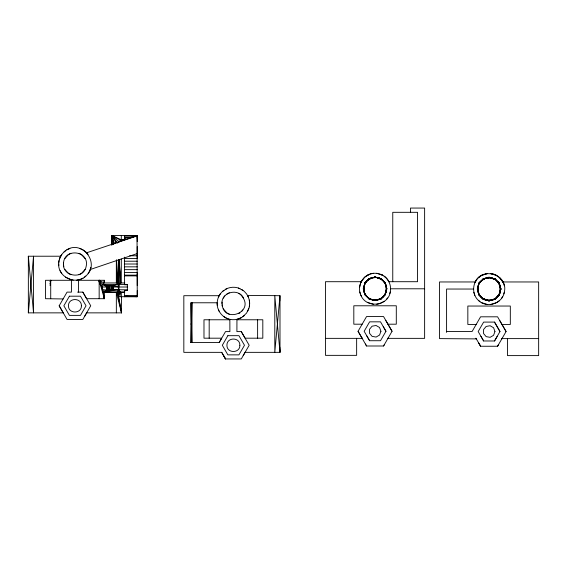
<?xml version="1.0" encoding="UTF-8"?>
<svg xmlns="http://www.w3.org/2000/svg" width="567" height="567" viewBox="0 0 567 567"><rect width="100%" height="100%" fill="white"/><g stroke="black" fill="none" stroke-linecap="round" stroke-linejoin="round"><path stroke-width="0.85" d="M137.023 235.553L137.257 296.704L118.602 296.704L118.623 259.736L118.602 296.704L121.544 312.864L86.631 312.864L84.738 316.159M137.257 258.722L137.257 246.624M137.257 273.535L137.257 285.633M137.257 296.704L137.257 290.595M191.093 342.617L191.859 302.785M106.929 289.772L107.021 285.414L107.149 289.772M113.556 289.772L113.648 285.414M107.936 289.772L108.035 285.414M112.521 289.772L112.62 285.414M118.517 259.75L117.922 284.464L118.46 287.008L118.602 296.704L120.006 291.885L118.985 289.772L118.765 287.008L119.41 284.464L118.701 259.75M109.048 289.772L109.155 285.414M111.387 289.772L111.501 285.414L111.656 289.772M137.228 238.26L137.257 237.268M28.619 304.897L28.35 312.864L63.256 312.864L59.166 305.783L67.055 292.118L71.435 292.118L71.407 279.815L65.425 277.107M279.815 301.013L279.992 295.705L247.425 295.393C250.366 300.234 250.387 306.754 247.425 311.588M99.161 298.703L99.161 280.289L102.783 284.464L107.34 285.754L113.365 285.754L117.922 284.464L116.823 282.954L103.874 282.954L99.161 280.289L103.279 291.885L113.45 289.772L118.276 289.772L117.426 291.885L118.602 296.704L118.985 289.772L127.348 289.772M113.45 289.772L113.641 285.251M124.513 296.265L137.257 296.265L137.023 296.704L126.136 296.265L124.591 296.704M50.137 281.707L50.725 280.289L50.222 285.548L50.725 280.289L50.123 281.679M209.18 319.774L209.18 338.187M58.833 265.696C58.096 260.076 60.754 254.115 65.425 250.898M84.469 277.107C102.606 264.243 80.656 236.715 64.043 251.897M217.289 305.181C216.551 299.56 219.238 293.621 223.873 290.389M359.648 287.171L360.321 284.003M389.791 293.578C391.995 287.412 389.55 279.956 384.164 276.257L384.823 276.731M479.973 301.58C471.142 295.839 471.687 281.338 480.632 276.03M503.815 293.834C510.343 275.512 482.262 265.136 474.848 282.706M58.833 262.315L59.011 260.622M249.331 306.875L249.508 305.181M386.425 287.398L385.241 282.912L380.932 278.61L375.056 277.036L369.181 278.61L364.872 282.912L363.305 288.787L364.872 294.663L369.181 298.972L375.056 300.545L381.492 298.114L385.241 294.663L386.814 288.787L385.241 282.912L380.932 278.61L375.056 277.036L369.181 278.61L364.872 282.912L363.83 289.609L364.716 283.514M386.382 288.787L385.425 293.947L386.382 288.787L385.397 283.514L386.814 288.787L385.241 294.663L380.932 298.972L375.056 300.545L369.181 298.972L364.872 294.663L363.305 288.787L364.716 284.329M478.619 293.862L477.747 289.042L478.895 283.167L483.204 278.865L489.08 277.291L494.956 278.865L499.258 283.167L500.838 289.042L499.258 294.925L494.956 299.227L489.08 300.801L484.005 299.44M486.663 300.12C484.395 300.971 476.067 292.012 483.204 299.227L489.08 300.801L494.367 299.348L489.08 300.801L483.204 299.227L478.895 294.925L477.676 289.042L478.895 283.167L483.204 278.865L489.08 277.291L494.956 278.865L499.258 283.167L500.838 289.042L499.456 294.202L500.406 289.042L499.492 294.067L500.392 290.843M500.122 291.417L500.377 289.29M386.219 290.148L386.099 291.162M63.476 264.002C63.433 247.403 90.139 250.387 86.085 266.752C83.42 280.211 61.151 276.405 63.639 262.634M240.947 294.968C256.964 312.481 221.385 325.182 222.094 302.119M363.922 287.193L364.014 286.413M477.946 287.448L478.038 286.668M221.924 303.487C221.385 291.934 238.679 287.76 243.555 298.157M384.036 281.707C381.69 279.028 378.409 277.837 375.056 277.036L369.358 278.914L364.872 282.912L363.66 288.787L364.779 294.316M363.971 286.753L363.787 289.276M386.283 289.609L386.283 287.972C386.63 289.921 385.447 283.344 386.814 288.787L386.283 289.609L386.46 288.787C386.439 282.04 379.72 276.186 373.015 277.71L375.056 277.036L375.793 277.547L372.363 277.865M477.804 288.56L477.995 291.084L477.322 289.042L478.895 283.167L481.617 280.622M499.385 283.649L500.838 289.042L500.307 289.865L499.421 283.769M478.038 291.417L477.775 289.29L477.846 289.865C477.053 283.365 482.815 277.865 489.08 277.291L489.817 277.802L486.387 278.121L487.372 277.88M50.725 280.289L50.179 283.776L50.725 280.289L50.725 298.703M477.804 289.524L477.995 287.008M77.559 280.289L104.356 280.289L102.237 287.008L104.356 298.703L86.631 298.703L82.832 292.118L77.573 292.118M382.151 297.739C383.965 298.908 388.225 284.145 385.241 294.663L380.932 298.972C376.594 300.659 371.038 300.68 367.593 297.207M477.697 287.653L478.895 283.167L478.435 285.378L478.739 284.584M478.803 294.564L482.645 298.37L489.08 300.801L494.956 299.227L499.258 294.925L500.108 291.75L499.492 294.067M500.307 289.865L500.307 288.227L500.838 289.042L500.158 291.084M107.34 285.754L107.071 289.595M385.39 283.649L386.056 286.08L385.241 282.912L384.476 282.635L385.057 283.472L385.241 282.912L385.021 283.422L383.54 281.275L384.008 281.955M477.662 290.283L478.895 294.925L482.446 298.469M363.645 290.028L364.872 294.663L368.621 298.114L373.44 300.113M368.819 298.221C372.406 300.638 376.991 300.382 380.932 298.972L381.293 298.221M491.121 300.127L494.956 299.227L499.08 294.351L499.258 294.925L495.714 298.476M499.258 294.925L500.08 291.757L498.322 295.457L499.045 294.408L499.258 294.925L499.718 292.707M364.418 285.123L366.573 281.275L370.194 278.638L368.819 279.361M383.54 296.3L385.021 294.16L385.241 294.663L384.008 295.627L385.021 294.16L385.241 294.663L385.695 292.452M495.317 279.616L490.448 277.802L495.515 279.722L499.073 283.727L499.258 283.167L494.956 278.865L490.448 277.802L485.061 278.447L480.596 281.53L479.044 283.784L478.895 283.167M498.953 294.748L495.515 298.37L493.099 299.638L495.119 298.575M478.08 286.335L477.322 289.042L478.895 294.925L479.072 294.351L483.204 299.227L488.804 300.73L487.457 300.368M390.294 292.026C387.977 306.393 366.076 308.703 360.825 295.131C357.182 287.327 361.363 277.15 369.5 274.308L364.631 277.213L360.825 282.451L361.852 280.672M504.318 292.281C502.348 303.678 486.925 308.604 478.654 300.623M59.542 258.999L60.74 256.22L28.35 256.22L28.35 312.864L33.545 256.22L33.545 312.864L28.35 256.22L28.619 264.179M90.876 267.39L89.82 270.629L88.119 273.577M248.8 308.498L246.574 313.062L242.917 316.599M90.351 269.013L90.174 269.545L137.257 253.541M370.194 278.638L369.181 278.61L366.076 281.707L366.573 281.275L365.028 283.528L365.183 283.089L364.057 286.08M384.929 294.493L385.057 294.096L384.313 295.18M479.207 283.344L479.072 283.741L480.596 281.53L479.058 283.755M498.492 282.89L499.045 283.677L499.258 283.167L497.564 281.53L498.953 283.344L499.08 283.741L498.492 282.89L500.81 288.972M137.023 296.704L137.228 296.265M483.204 299.227L482.843 298.476M387.807 338.641L388.204 337.939M501.823 338.896L502.227 338.194M243.186 355.644L245.086 352.348L279.992 352.348L279.992 295.705L274.797 352.348L274.797 295.705L279.992 352.348L279.815 347.039M383.554 345.998L392.052 331.277L383.554 316.556L366.558 316.556L358.06 331.277L366.558 345.998L383.554 345.998L384.362 344.594M475.876 280.927L476.478 279.885L475.274 281.962L439.51 281.962L439.51 338.612L476.337 338.896L475.926 338.194L480.582 346.253L497.578 346.253L506.076 331.532L499.782 320.631M497.578 346.253L498.386 344.849M60.067 257.383L61.768 254.434M218.522 296.867L220.223 293.919M190.909 342.44L219.252 342.44L225.51 331.603L229.89 331.603L229.855 319.299M219.252 342.44L221.711 338.187L203.985 338.187L203.985 319.774L229.911 319.774M383.235 326.557L385.957 331.277L380.507 340.724L369.606 340.724L366.877 336.004M501.682 298.199L502.497 296.789M480.901 336.259L483.63 340.98L494.53 340.98L497.259 336.259M494.53 340.98L499.981 331.532L494.53 322.091L483.63 322.091L478.172 331.532L483.63 340.98M60.4 256.794L60.74 256.22M63.114 298.951L45.53 298.703L45.53 280.289L71.456 280.289M219.365 295.393L219.705 294.812M498.322 295.457L499.08 294.351L497.599 296.584M365.091 283.422L364.872 282.912L365.056 283.486L365.835 282.352M381.492 298.114L379.075 299.383L380.932 298.972L376.424 300.035L380.932 298.972L382.512 297.207M494.956 299.227L495.515 298.37L494.105 299.107L494.956 299.227L494.148 299.085M366.076 281.707L369.181 278.61M482.843 279.616L485.061 278.447L483.204 278.865L482.645 279.722L484.537 278.73M499.109 294.308L498.804 294.755L499.045 294.408M365.056 283.486L366.105 281.955M479.661 282.89L480.129 282.21M224.808 295.882L223.235 298.157M241.981 311.099L242.768 309.958M64.787 258.672L68.43 254.562L70.875 253.279M85.107 269.339L81.464 273.45L79.011 274.733M364.035 291.53L363.731 288.787M478.059 291.785L477.747 289.042M118.872 259.665L120.714 282.954L119.41 284.464L127.348 284.464L127.348 290.595M386.566 299.156L387.658 297.944M381.102 298.32L379.918 298.944L380.705 298.525M484.976 278.496L483.034 279.517L485.061 278.447L483.523 279.255M500.349 289.524L500.838 289.042L500.158 287.008L500.356 288.638L500.307 288.227M478.654 277.469L482.035 275.222L487.45 273.549L485.855 273.889M499.506 300.623L496.869 302.537L490.703 304.536M58.656 264.002C58.089 277.532 76.184 285.527 85.844 276.108M222.498 291.388L226.807 288.695M223.604 355.644L225.51 358.939L241.287 358.939L249.175 345.268L241.287 331.603L236.907 331.603L236.942 319.299L241.542 317.598L244.292 315.599M384.164 301.325L379.869 303.607L376.686 304.281M375.056 277.036L374.319 277.547L375.63 277.547L375.056 277.036L374.482 277.547M121.544 296.704L121.544 312.864L117.426 291.885L116.341 292.565L104.356 292.565L103.279 291.885L107.248 289.772L106.936 285.251M379.075 299.383L380.932 298.972M483.375 279.17L484.211 278.893L483.204 278.865M369.358 278.914L371.038 278.191L368.621 279.467M494.729 298.781L494.105 299.107M229.33 292.763L226.878 294.046M238.693 313.572L239.912 312.934M369.011 279.262L371.038 278.191L369.5 278.999M370.024 278.73L370.513 278.475M494.828 298.731L495.317 298.476M117.426 291.885L103.279 291.885L118.276 289.772L107.34 289.978L103.279 291.885L104.356 298.703L104.356 292.565M482.779 274.889L483.516 274.563L481.291 275.555M66.8 249.898L69.911 248.516M79.975 279.496L83.087 278.106M225.255 289.383C229.706 286.923 235.355 286.448 239.983 288.695M241.542 317.598C236.106 320.695 228.862 320.426 223.873 316.599M367.267 275.3C374.624 270.898 385.177 273.911 388.856 281.707L417.546 281.707L417.546 212.313L392.761 212.313L392.761 281.707M370.903 299.433L374.376 300.319M137.257 235.879L86.716 252.74L86.985 253.165M111.99 244.143L137.257 235.553L137.257 241.662M137.257 235.992C134.145 236.482 128.624 238.353 124.513 237.268L126.356 239.26L124.513 239.26M377.098 299.872L375.056 300.545L373.688 300.035M487.032 277.965L489.08 277.291L489.654 277.802M374.482 300.035L375.056 300.545L374.319 300.035L375.63 300.035M487.032 300.127L483.431 298.781L487.712 300.29L489.654 300.29M488.506 277.802L489.08 277.646L488.343 277.802M491.773 299.964L488.343 300.29L489.08 300.801L488.506 300.29M486.387 299.964L490.448 300.29L494.204 299.404M490.448 300.29L493.226 299.688M76.651 280.204L78.487 279.815L78.487 292.118M371.832 273.634L373.426 273.294L370.244 273.974M369.769 278.482L370.953 278.241M375.056 300.191L375.793 300.035M489.08 300.446L489.817 300.29M494.048 278.95L493.517 278.673L494.956 278.865L493.184 278.496L494.956 278.865L495.119 279.517L493.099 278.447M124.513 239.791L121.288 239.791L111.77 235.553L111.805 245.022L111.77 235.553L137.257 235.553M124.513 235.992L135.967 235.992M124.513 237.268L132.21 237.268M123.847 240.039L120.346 240.039L111.77 235.553L113.485 244.051M129.616 255.781L137.257 255.781M124.513 258.46L137.257 258.46M124.513 261.21L137.257 261.21M124.513 264.009L137.257 264.009M124.513 266.837L137.257 266.837M124.513 269.651L137.257 269.651M124.513 272.436L137.257 272.436M124.513 275.151L137.257 275.151M124.513 275.881L137.257 275.881M361.257 281.707L325.486 281.707L325.486 355.353L356.643 355.353L356.643 338.357M120.714 282.954L124.86 282.954M127.348 284.762L124.513 284.762L124.513 257.12M118.765 287.008L127.348 287.008M363.66 288.787L363.971 290.828M386.46 288.787L386.325 288.305M390.635 288.787L424.626 288.787M473.502 289.042L446.59 289.042L446.59 332.418M477.676 289.042L479.207 294.748L480.596 296.555L479.044 294.308L477.712 290.453M500.484 289.042L500.236 287.618M102.429 289.772L107.34 289.978M127.348 290.502L124.513 290.502L124.513 296.704M120.006 291.885L121.288 292.565L121.288 296.704L120.006 291.885L124.903 291.885M121.288 292.565L124.513 292.565M124.513 295.705L137.257 295.705M219.188 295.705L183.828 295.705L183.828 352.348L221.711 352.348L225.51 358.939L221.711 352.348M124.513 296.647L137.228 296.647M217.182 302.778L190.909 302.778L190.909 342.617M236.886 319.774L262.812 319.774L262.812 338.187L245.086 338.187L241.287 331.603M190.909 324.026L191.455 324.026M362.15 324.196L353.815 324.196L353.815 305.783L396.298 305.783L396.298 324.196L387.963 324.196M476.174 324.452L467.839 324.452L467.839 306.038L510.321 306.038L510.321 324.452L501.986 324.452M446.59 331.532L472.084 331.532L480.582 316.811L497.578 316.811L506.076 331.532M325.486 338.357L362.15 338.357M387.963 338.357L424.626 338.357L424.626 208.061L410.458 208.061L410.458 212.313M501.986 338.612L538.65 338.612M380.025 278.695L379.16 278.241L380.932 278.61L381.492 279.467M374.036 300.255L369.181 298.972L368.621 298.114M504.318 285.803C502.929 279.382 497.28 274.215 490.703 273.549L492.298 273.889M378.281 273.634L376.686 273.294L382.845 275.3L381.357 274.634M490.703 273.549L493.099 274.059M487.45 304.536L481.291 302.537M373.426 304.281L367.267 302.282M71.407 279.815L73.242 280.204M490.781 277.88L494.956 278.865L493.942 278.893L495.515 279.722L494.148 278.999M380.166 278.425L376.757 277.624M376.424 277.547L380.932 278.61L381.293 279.361M490.448 277.802L492.113 278.206M484.976 299.596L483.375 298.915L485.061 299.638M370.953 299.341L369.181 298.972L369.011 298.32M489.76 277.518L491.121 277.965M483.375 298.915L484.211 299.199L482.645 298.37M379.075 278.191L381.102 279.262L379.16 278.241M487.712 300.29L489.08 300.801M493.892 274.23L496.869 275.555M494.637 274.563L495.381 274.889M238.431 288.001L242.917 290.389M79.975 248.516L83.087 249.898L85.844 251.897L88.119 254.434M228.366 318.98C221.803 316.854 217.104 310.383 217.111 303.487M380.705 279.056L379.918 278.638M369.408 298.525L371.038 299.383M238.693 293.408L239.912 294.046M483.431 298.781L484.537 299.362M229.33 314.217L226.878 312.934L223.235 308.824M79.011 253.279L81.464 254.562L85.107 258.672M70.875 274.733L68.43 273.45L64.787 269.339M483.034 298.575L483.849 299.007M369.826 298.745L370.194 298.944M241.542 289.383L244.292 291.388L246.574 293.919L248.275 296.867M113.556 244.164L111.77 235.553L119.176 241.861L120.346 240.039L121.288 239.791L121.288 235.553M367.962 297.739L365.183 294.493L363.695 290.198M499.506 277.469L503.312 282.706M500.377 288.801C501.108 287.993 498.45 282.706 499.045 283.677L498.053 281.962M114.499 243.817L111.77 235.553L117.667 243.165M479.072 294.351L479.661 295.201M365.332 294.5L365.056 294.096L365.835 295.23L365.091 294.16L364.872 294.663L365.056 294.096L366.573 296.3L365.028 294.053M479.044 294.308L479.356 294.755M111.77 235.553L116.398 242.846M501.682 279.885L502.879 281.962L538.65 281.962L538.65 355.608L507.486 355.608L507.486 338.612M494.53 322.091L499.981 331.532M388.856 281.707L388.26 280.672M385.957 331.277L380.507 321.836L369.606 321.836L364.149 331.277L369.606 340.724M360.825 295.131L361.64 296.534M82.832 292.118L90.72 305.783L82.832 319.448L67.055 319.448L59.166 305.783M60.067 270.629L61.768 273.577M478.378 342.433L480.582 346.253M479.441 344.275L479.774 344.849M385.758 320.376L392.052 331.277M366.558 345.998L365.424 344.027M358.06 331.277L362.313 338.641L361.739 337.648M218.522 310.114L219.365 311.588M502.284 280.927L502.582 281.445M104.356 298.703L99.161 280.289L99.537 283.798L99.161 280.289L102.237 287.008L107.043 287.008L102.783 284.464L117.922 284.464L116.54 259.75M385.085 283.528L385.39 284.329M385.695 285.123L385.879 285.605M363.759 289.468L364.538 292.778M364.057 291.502L364.723 293.926M384.929 283.089L385.057 283.486M473.842 292.281L474.848 295.386M359.818 292.026L360.321 293.578M121.544 312.864L116.341 292.565L116.341 312.864M499.414 283.904L499.718 285.378M478.435 292.707L478.746 294.188M99.508 283.784L99.161 280.289L99.445 282.019M99.161 280.289L99.572 282.905M222.094 304.862L222.257 306.237M63.639 265.377L63.809 266.752M364.014 291.162L363.759 289.035M249.331 300.106L249.686 303.487M118.95 259.665L121.288 282.954L121.288 259.041M109.204 285.414L109.311 289.772M112.663 285.414L112.769 289.772M108.077 285.414L108.184 289.772M191.044 302.785L191.809 342.617M116.419 260.529L116.823 282.954M257.616 319.774L257.616 338.187M192 302.785L192 342.617M124.513 235.553L124.513 240.373M118.602 259.736L118.602 296.704M116.341 260.529L116.341 282.954M113.18 285.414L113.18 289.772M112.103 285.414L112.103 289.772M110.948 285.414L110.948 289.772M109.757 285.414L109.757 289.772M108.602 285.414L108.602 289.772M107.517 285.414L107.517 289.772M104.356 280.289L104.356 282.954M81.414 305.783C81.662 314.068 68.224 314.068 68.472 305.783C68.231 297.498 81.662 297.498 81.414 305.783M239.869 345.268C240.117 353.553 226.68 353.553 226.928 345.268C226.68 336.982 240.11 336.982 239.869 345.268M69.408 296.194L63.865 305.783L69.408 315.38L80.486 315.38L86.021 305.783L80.486 296.194L69.408 296.194M227.856 335.678L222.321 345.268L227.856 354.864L238.934 354.864L244.476 345.268L238.934 335.678L227.856 335.678M380.932 331.277L379.557 335.054L376.077 337.067L372.115 336.373L369.535 333.29L369.535 329.271L372.115 326.188L376.077 325.493L379.557 327.499L380.932 331.277M494.956 331.532L493.581 335.31L490.101 337.322L486.139 336.628L483.559 333.545L483.559 329.526L486.139 326.443L490.101 325.749L493.581 327.754L494.956 331.532M380.932 278.61L380.124 278.744L380.932 278.61M118.46 287.008L113.662 287.008L113.365 285.754L118.46 287.008"/></g></svg>
